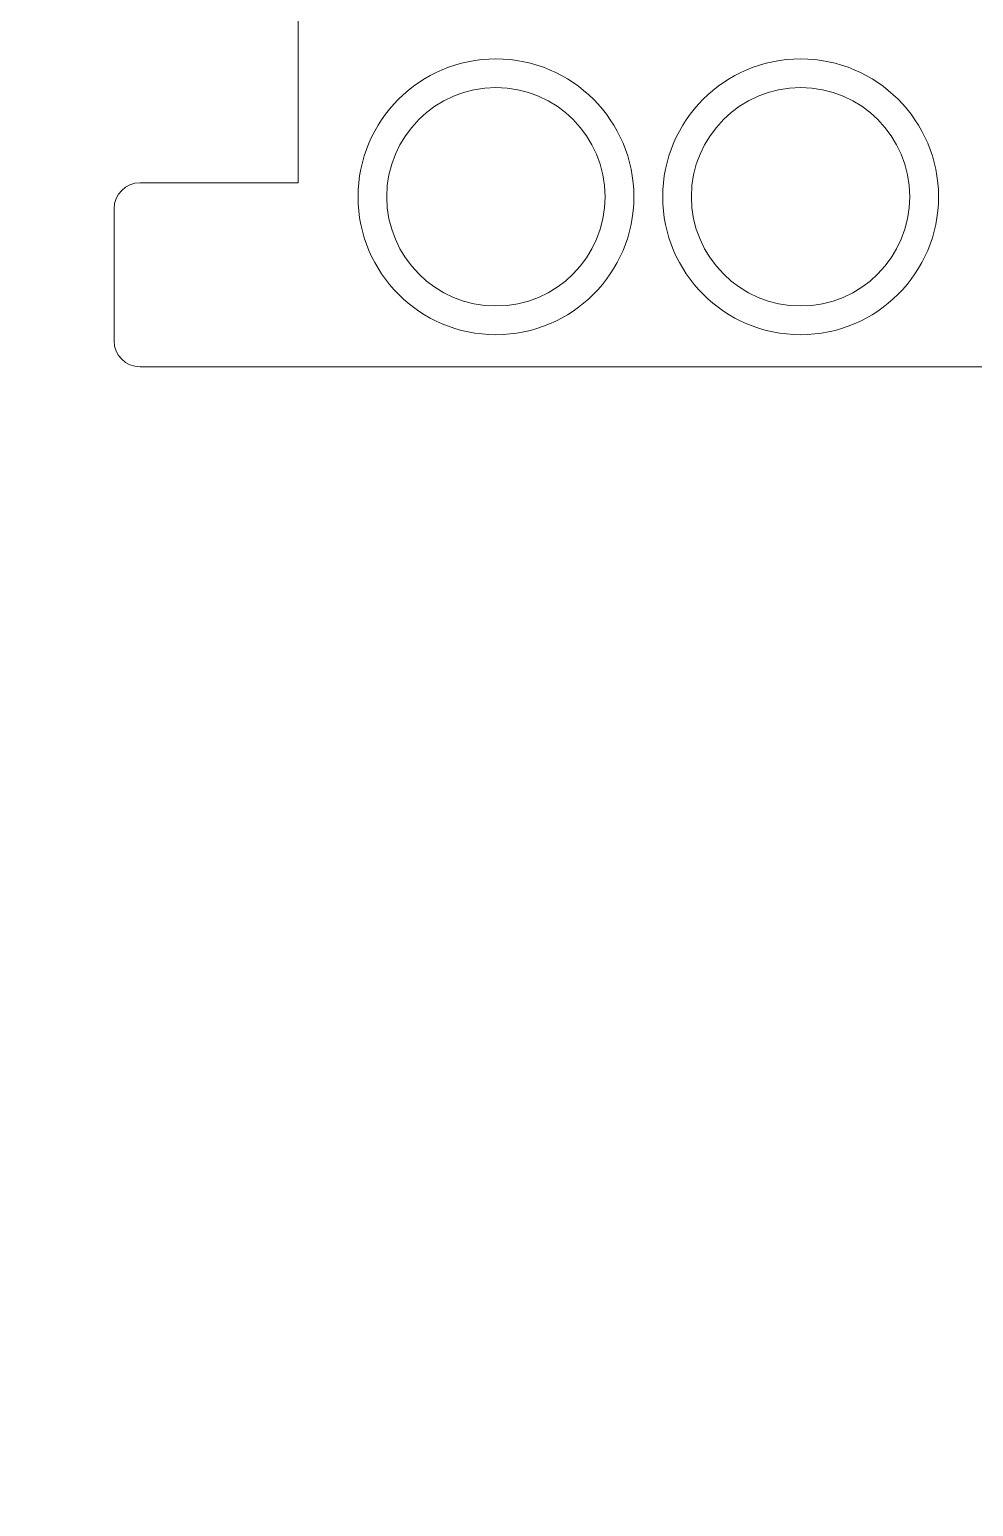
# Model space of a CAD drawing. Header units: centimetres. Extents: x -162 to 162, y -134 to 134.
# Drawn here: x 48.31 to 52.22, y -82.61 to -76.5 of the extents above; entities that cross this region are included whole.
import ezdxf

# ---------------------------------------------------------------- set-up
doc = ezdxf.new("R2010")
doc.units = ezdxf.units.CM
doc.header["$MEASUREMENT"] = 0
doc.layers.add('Capa 1', color=7, linetype='Continuous')
doc.layers.add('GUIDE', color=7, linetype='Continuous')

msp = doc.modelspace()

# ---------------------------------------------------------------- linework, layer by layer
at = {"layer": 'Capa 1', "lineweight": 9}
for points, knots in [([(64.17534, -77.13382), (64.17534, -77.13382), (63.52067, -77.13382), (63.52067, -77.13382), (63.52067, -77.13382), (63.52067, -73.08376), (63.52067, -73.08376), (63.52067, -73.08376), (49.42661, -73.08376), (49.42661, -73.08376), (49.42661, -73.08376), (49.42661, -77.13382), (49.42661, -77.13382), (49.42661, -77.13382), (48.77195, -77.13382), (48.77195, -77.13382), (48.71267, -77.13382), (48.66462, -77.1819), (48.66462, -77.24119), (48.66462, -77.24119), (48.66462, -77.78853), (48.66462, -77.78853), (48.66462, -77.84777), (48.71267, -77.89581), (48.77195, -77.89581), (48.77195, -77.89581), (49.42661, -77.89581), (49.42661, -77.89581), (49.42661, -77.89581), (63.52067, -77.89581), (63.52067, -77.89581), (63.52067, -77.89581), (64.17534, -77.89581), (64.17534, -77.89581), (64.23462, -77.89581), (64.28267, -77.84777), (64.28267, -77.78853), (64.28267, -77.78853), (64.28267, -77.24119), (64.28267, -77.24119), (64.28267, -77.1819), (64.23462, -77.13382), (64.17534, -77.13382)], [0, 0, 0, 0, 0.0714286, 0.0714286, 0.0714286, 0.1428571, 0.1428571, 0.1428571, 0.2142857, 0.2142857, 0.2142857, 0.2857143, 0.2857143, 0.2857143, 0.3571429, 0.3571429, 0.3571429, 0.4285714, 0.4285714, 0.4285714, 0.5, 0.5, 0.5, 0.5714286, 0.5714286, 0.5714286, 0.6428571, 0.6428571, 0.6428571, 0.7142857, 0.7142857, 0.7142857, 0.7857143, 0.7857143, 0.7857143, 0.8571429, 0.8571429, 0.8571429, 0.9285714, 0.9285714, 0.9285714, 1, 1, 1, 1]), ([(50.24526, -77.64384), (49.99562, -77.64384), (49.79325, -77.44144), (49.79325, -77.19183), (49.79325, -76.94218), (49.99562, -76.73982), (50.24526, -76.73982), (50.4949, -76.73982), (50.69727, -76.94218), (50.69727, -77.19183), (50.69727, -77.44144), (50.4949, -77.64384), (50.24526, -77.64384)], [0, 0, 0, 0, 0.25, 0.25, 0.25, 0.5, 0.5, 0.5, 0.75, 0.75, 0.75, 1, 1, 1, 1]), ([(51.50629, -77.64384), (51.25665, -77.64384), (51.05428, -77.44144), (51.05428, -77.19183), (51.05428, -76.94218), (51.25665, -76.73982), (51.50629, -76.73982), (51.75593, -76.73982), (51.9583, -76.94218), (51.9583, -77.19183), (51.9583, -77.44144), (51.75593, -77.64384), (51.50629, -77.64384)], [0, 0, 0, 0, 0.25, 0.25, 0.25, 0.5, 0.5, 0.5, 0.75, 0.75, 0.75, 1, 1, 1, 1]), ([(55.49264, -81.18563), (55.49264, -81.18563), (56.03857, -81.18563), (56.03857, -81.18563), (56.26156, -81.18563), (56.44232, -81.00486), (56.44232, -80.78188), (56.44232, -80.78188), (56.44232, -80.59306), (56.44232, -80.59306), (56.44232, -80.37007), (56.26156, -80.18931), (56.03857, -80.18931), (56.03857, -80.18931), (55.49264, -80.18931), (55.49264, -80.18931), (55.49264, -80.18931), (55.49264, -79.26395), (55.49264, -79.26395), (55.49264, -79.26395), (53.55623, -79.26355), (53.55623, -79.26355), (53.55623, -79.26355), (53.55623, -80.10772), (53.55623, -80.10772), (53.55623, -80.10772), (54.33652, -80.10772), (54.33652, -80.10772), (54.33652, -80.10772), (54.33652, -81.36778), (54.33652, -81.36778), (54.33652, -81.36778), (53.55623, -81.36778), (53.55623, -81.36778), (53.55623, -81.36778), (53.55623, -83.23842), (53.55623, -83.23842), (53.55623, -83.23842), (54.33652, -83.23842), (54.33652, -83.23842), (54.33652, -83.23842), (54.33652, -84.01871), (54.33652, -84.01871), (54.33652, -84.01871), (53.55623, -84.01871), (53.55623, -84.01871), (53.55623, -84.01871), (53.55623, -84.89028), (53.55623, -84.89028), (53.55623, -84.89028), (52.90572, -85.21414), (52.90572, -85.21414), (52.90572, -85.21414), (53.24288, -85.88964), (53.24288, -85.88964), (53.24288, -85.88964), (52.16875, -86.42574), (52.16875, -86.42574), (52.16875, -86.42574), (51.83102, -85.74915), (51.83102, -85.74915), (51.83102, -85.74915), (49.75981, -86.78025), (49.75981, -86.78025), (49.75981, -86.78025), (50.09609, -87.454), (50.09609, -87.454), (50.09609, -87.454), (49.61919, -87.69203), (49.61919, -87.69203), (49.61919, -87.69203), (49.28264, -87.0178), (49.28264, -87.0178), (49.28264, -87.0178), (48.56431, -87.3754), (48.56431, -87.3754), (48.34301, -87.48115), (48.20143, -87.70516), (48.20143, -87.95066), (48.20143, -87.95066), (48.20143, -88.39549), (48.20143, -88.39549), (48.20143, -88.39549), (55.49264, -88.39549), (55.49264, -88.39549), (55.49264, -88.39549), (55.49264, -81.18563), (55.49264, -81.18563)], [0, 0, 0, 0, 0.0344828, 0.0344828, 0.0344828, 0.0689655, 0.0689655, 0.0689655, 0.1034483, 0.1034483, 0.1034483, 0.137931, 0.137931, 0.137931, 0.1724138, 0.1724138, 0.1724138, 0.2068966, 0.2068966, 0.2068966, 0.2413793, 0.2413793, 0.2413793, 0.2758621, 0.2758621, 0.2758621, 0.3103448, 0.3103448, 0.3103448, 0.3448276, 0.3448276, 0.3448276, 0.3793103, 0.3793103, 0.3793103, 0.4137931, 0.4137931, 0.4137931, 0.4482759, 0.4482759, 0.4482759, 0.4827586, 0.4827586, 0.4827586, 0.5172414, 0.5172414, 0.5172414, 0.5517241, 0.5517241, 0.5517241, 0.5862069, 0.5862069, 0.5862069, 0.6206897, 0.6206897, 0.6206897, 0.6551724, 0.6551724, 0.6551724, 0.6896552, 0.6896552, 0.6896552, 0.7241379, 0.7241379, 0.7241379, 0.7586207, 0.7586207, 0.7586207, 0.7931034, 0.7931034, 0.7931034, 0.8275862, 0.8275862, 0.8275862, 0.862069, 0.862069, 0.862069, 0.8965517, 0.8965517, 0.8965517, 0.9310345, 0.9310345, 0.9310345, 0.9655172, 0.9655172, 0.9655172, 1, 1, 1, 1])]:
    msp.add_open_spline(points, degree=3, knots=knots, dxfattribs=at)
at = {"layer": 'Capa 1', "color": 4, "lineweight": 9}
for points, knots in [([(50.24524, -77.7628), (49.93041, -77.7628), (49.67429, -77.50663), (49.67429, -77.19184), (49.67429, -76.87697), (49.93041, -76.62081), (50.24524, -76.62081), (50.56011, -76.62081), (50.81627, -76.87697), (50.81627, -77.19184), (50.81627, -77.50663), (50.56011, -77.7628), (50.24524, -77.7628)], [0, 0, 0, 0, 0.25, 0.25, 0.25, 0.5, 0.5, 0.5, 0.75, 0.75, 0.75, 1, 1, 1, 1]), ([(51.50628, -77.76278), (51.19146, -77.76278), (50.9353, -77.50663), (50.9353, -77.19184), (50.9353, -76.87698), (51.19146, -76.62082), (51.50628, -76.62082), (51.8211, -76.62082), (52.07726, -76.87698), (52.07726, -77.19184), (52.07726, -77.50663), (51.8211, -77.76278), (51.50628, -77.76278)], [0, 0, 0, 0, 0.25, 0.25, 0.25, 0.5, 0.5, 0.5, 0.75, 0.75, 0.75, 1, 1, 1, 1]), ([(55.31483, -80.88097), (55.31483, -80.88097), (55.31483, -88.21769), (55.31483, -88.21769), (55.31483, -88.21769), (48.37924, -88.21769), (48.37924, -88.21769), (48.37924, -88.21769), (48.37924, -87.95062), (48.37924, -87.95062), (48.37924, -87.77465), (48.48197, -87.6118), (48.64097, -87.53576), (48.64097, -87.53576), (49.20284, -87.25609), (49.20284, -87.25609), (49.20284, -87.25609), (49.99835, -86.86013), (49.99835, -86.86013), (49.99835, -86.86013), (51.75126, -85.98744), (51.75126, -85.98744), (51.75126, -85.98744), (53.14426, -85.29396), (53.14426, -85.29396), (53.14426, -85.29396), (53.73405, -85.00038), (53.73405, -85.00038), (53.73405, -85.00038), (53.73405, -84.19655), (53.73405, -84.19655), (53.73405, -84.19655), (53.73405, -83.06064), (53.73405, -83.06064), (53.73405, -83.06064), (53.73405, -81.54558), (53.73405, -81.54558), (53.73405, -81.54558), (53.73405, -79.92992), (53.73405, -79.92992), (53.73405, -79.92992), (53.73405, -79.44142), (53.73405, -79.44142), (53.73405, -79.44142), (55.31483, -79.44173), (55.31483, -79.44173), (55.31483, -79.44173), (55.31483, -80.5337), (55.31483, -80.5337)], [0, 0, 0, 0, 0.0625, 0.0625, 0.0625, 0.125, 0.125, 0.125, 0.1875, 0.1875, 0.1875, 0.25, 0.25, 0.25, 0.3125, 0.3125, 0.3125, 0.375, 0.375, 0.375, 0.4375, 0.4375, 0.4375, 0.5, 0.5, 0.5, 0.5625, 0.5625, 0.5625, 0.625, 0.625, 0.625, 0.6875, 0.6875, 0.6875, 0.75, 0.75, 0.75, 0.8125, 0.8125, 0.8125, 0.875, 0.875, 0.875, 0.9375, 0.9375, 0.9375, 1, 1, 1, 1])]:
    msp.add_open_spline(points, degree=3, knots=knots, dxfattribs=at)
at = {"layer": 'GUIDE', "lineweight": 9}
for points in [[(154.95614, -133.81955), (154.95614, -133.81955), (-18.51418, -133.81955), (-18.51418, -133.81955), (-18.51418, -133.81955), (-18.51418, 9.29968), (-18.51418, 9.29968), (-18.51418, 9.29968), (154.95614, 9.29968), (154.95614, 9.29968), (154.95614, 9.29968), (154.95614, -133.81955), (154.95614, -133.81955)], [(-18.43797, -133.74342), (-18.43797, -133.74342), (154.87992, -133.74342), (154.87992, -133.74342), (154.87992, -133.74342), (154.87992, 9.22355), (154.87992, 9.22355), (154.87992, 9.22355), (-18.43797, 9.22355), (-18.43797, 9.22355), (-18.43797, 9.22355), (-18.43797, -133.74342), (-18.43797, -133.74342)]]:
    msp.add_open_spline(points, degree=3, knots=[0, 0, 0, 0, 0.25, 0.25, 0.25, 0.5, 0.5, 0.5, 0.75, 0.75, 0.75, 1, 1, 1, 1], dxfattribs=at)

doc.saveas('drawing.dxf')
